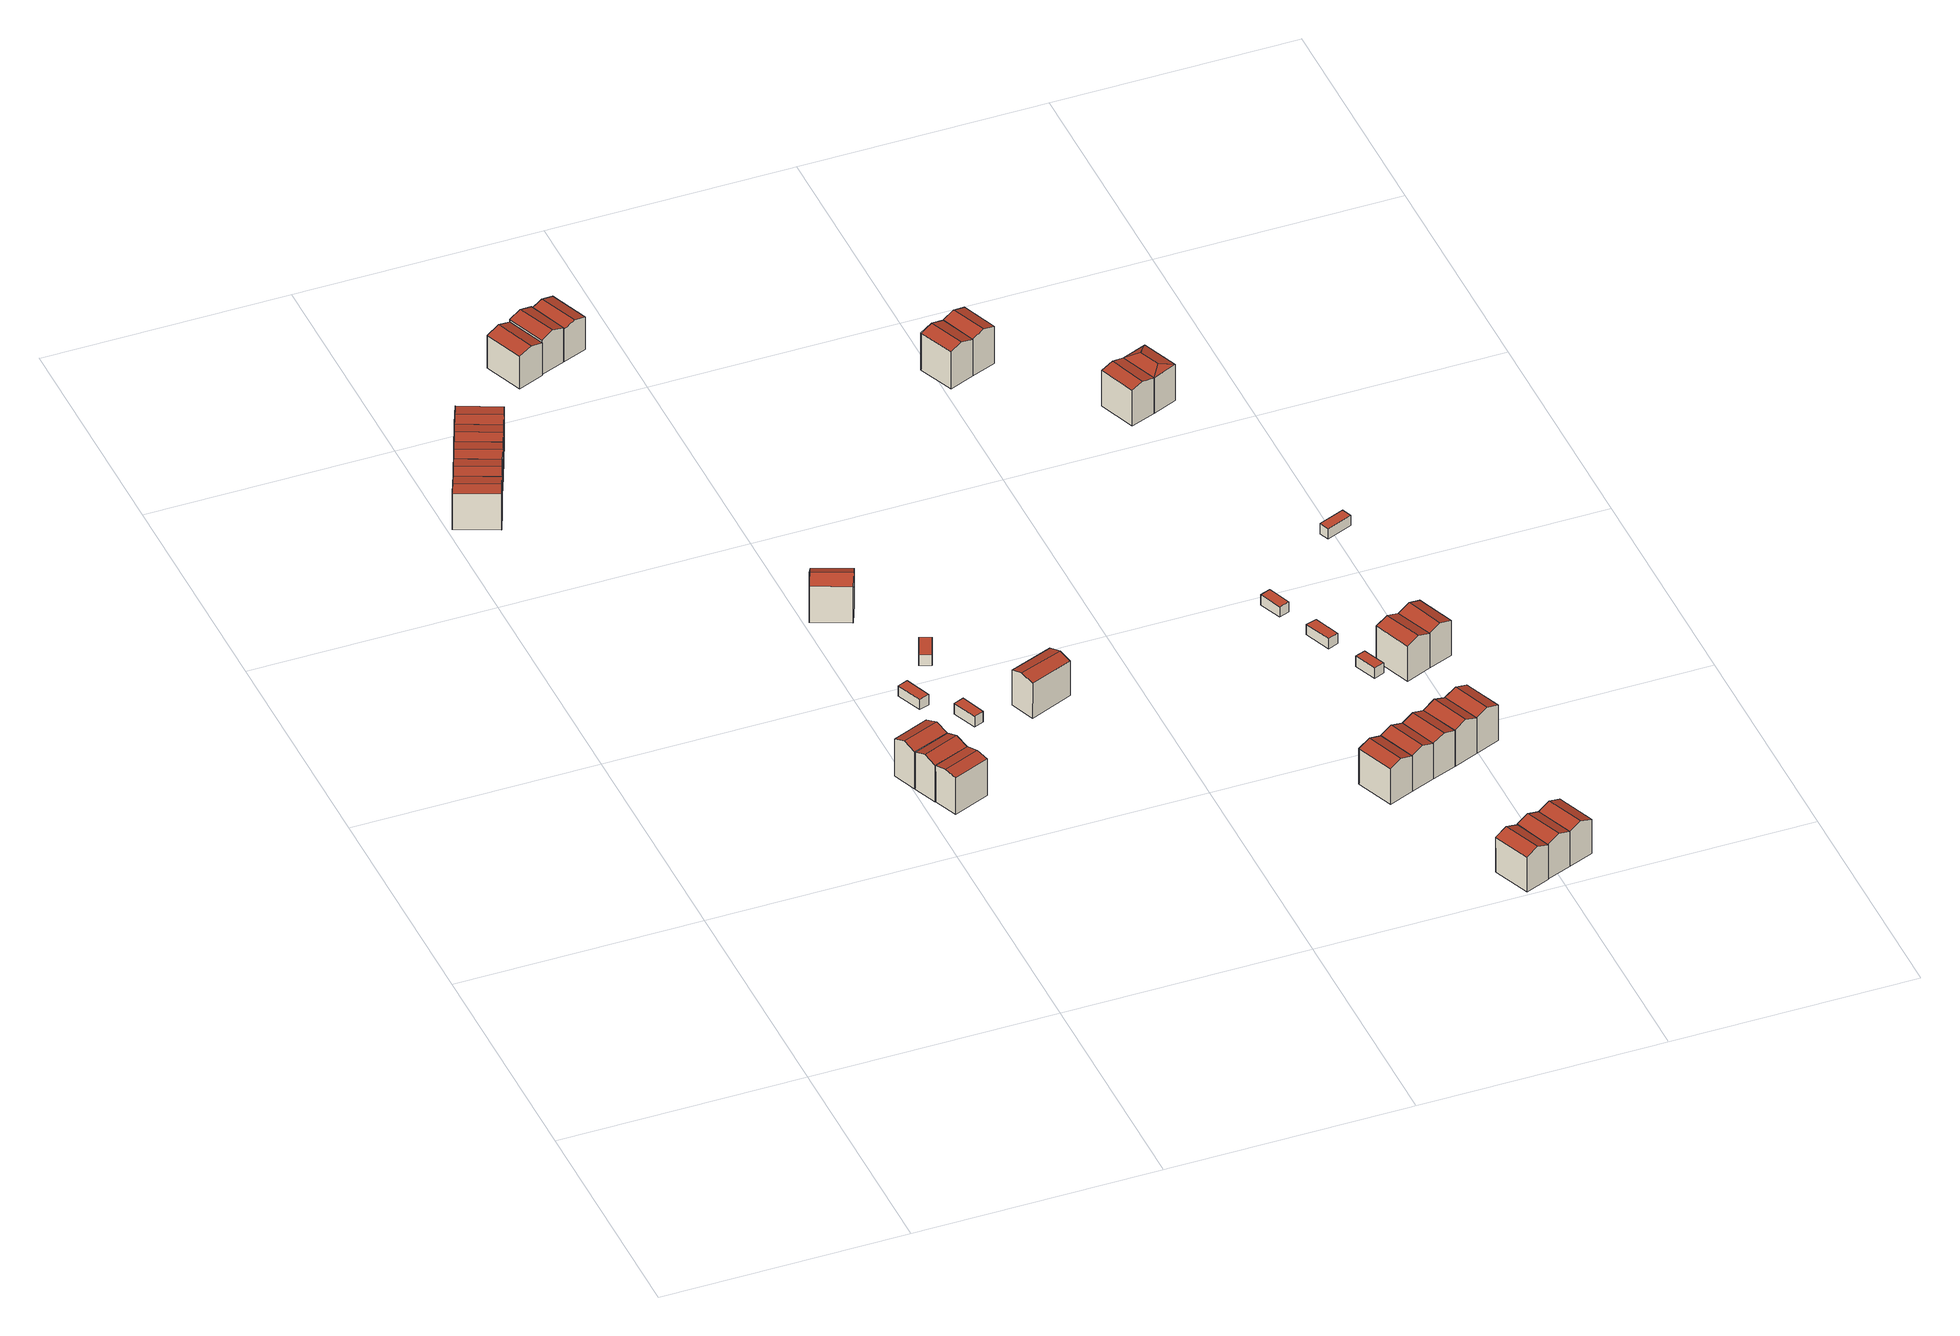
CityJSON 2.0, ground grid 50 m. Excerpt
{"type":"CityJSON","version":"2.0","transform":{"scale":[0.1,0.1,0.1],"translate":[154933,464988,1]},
"CityObjects":{
"building1":{"type":"Building","attributes":{"b3_bag_bag_overlap":0,"b3_bouwlagen":3,"b3_dak_type":"slanted","b3_extrusie":"standard","b3_h_dak_50p":9.09,"b3_h_dak_70p":10.13,"b3_h_dak_max":10.23,"b3_h_dak_min":4.8,"b3_h_maaiveld":1.68,"b3_is_glas_dak":false,"b3_kas_warenhuis":false,"b3_kwaliteitsindicator":true,"b3_mutatie_ahn3_ahn4":false,"b3_mutatie_ahn4_ahn5":false,"b3_n_nok":0,"b3_n_vlakken":2,"b3_opp_buitenmuur":59,"b3_opp_dak_plat":18.31,"b3_opp_dak_schuin":40.11,"b3_opp_grond":46.49,"b3_opp_scheidingsmuur":122.1,"b3_rmse_lod12":2.49,"b3_rmse_lod13":2.49,"b3_rmse_lod22":0.0314,"b3_t_run":33,"b3_val3dity_lod12":"[]","b3_val3dity_lod13":"[]","b3_val3dity_lod22":"[]","b3_volume_lod12":392.49,"b3_volume_lod13":392.49,"b3_volume_lod22":315.88,"geconstateerd":false,"oorspronkelijkbouwjaar":1986,"status":"Pand in gebruik"},"children":["building1-1"]},
"building1-1":{"type":"BuildingPart","parents":["building1"],"geometry":[{"type":"Solid","lod":"2.2","boundaries":[[[[0,1,2,3]],[[4,5,6,7]],[[5,4,1,0]],[[4,7,8,2,1]],[[9,8,7,6]],[[8,9,3,2]],[[9,6,5,0,3]]]],"semantics":{"surfaces":[{"type":"GroundSurface"},{"type":"RoofSurface"},{"type":"WallSurface"}],"values":[[0,1,2,2,1,2,2]]}}]},
"building2":{"type":"Building","attributes":{"b3_bag_bag_overlap":0,"b3_bouwlagen":3,"b3_dak_type":"slanted","b3_extrusie":"standard","b3_h_dak_50p":9.32,"b3_h_dak_70p":10.13,"b3_h_dak_max":10.26,"b3_h_dak_min":4.8,"b3_h_maaiveld":1.69,"b3_is_glas_dak":false,"b3_kas_warenhuis":false,"b3_kwaliteitsindicator":true,"b3_mutatie_ahn3_ahn4":false,"b3_mutatie_ahn4_ahn5":false,"b3_n_nok":0,"b3_n_vlakken":2,"b3_opp_buitenmuur":58.14,"b3_opp_dak_plat":17.96,"b3_opp_dak_schuin":39.68,"b3_opp_grond":45.84,"b3_opp_scheidingsmuur":121.93,"b3_rmse_lod12":2.47,"b3_rmse_lod13":2.47,"b3_rmse_lod22":0.0298,"b3_t_run":27,"b3_val3dity_lod12":"[]","b3_val3dity_lod13":"[]","b3_val3dity_lod22":"[]","b3_volume_lod12":386.94,"b3_volume_lod13":386.94,"b3_volume_lod22":311.24,"geconstateerd":false,"oorspronkelijkbouwjaar":1986,"status":"Pand in gebruik"},"children":["building2-1"]},
"building2-1":{"type":"BuildingPart","parents":["building2"],"geometry":[{"type":"Solid","lod":"2.2","boundaries":[[[[0,10,11,1]],[[5,12,13,10,0]],[[14,13,12,15]],[[13,14,11,10]],[[14,15,4,1,11]],[[5,4,15,12]],[[4,5,0,1]]]],"semantics":{"surfaces":[{"type":"GroundSurface"},{"type":"WallSurface"},{"type":"RoofSurface"}],"values":[[0,1,2,1,1,2,1]]}}]},
"building3":{"type":"Building","attributes":{"b3_bag_bag_overlap":0,"b3_bouwlagen":3,"b3_dak_type":"slanted","b3_extrusie":"standard","b3_h_dak_50p":9.35,"b3_h_dak_70p":10.12,"b3_h_dak_max":10.26,"b3_h_dak_min":4.79,"b3_h_maaiveld":1.68,"b3_is_glas_dak":false,"b3_kas_warenhuis":false,"b3_kwaliteitsindicator":true,"b3_mutatie_ahn3_ahn4":false,"b3_mutatie_ahn4_ahn5":false,"b3_n_nok":0,"b3_n_vlakken":3,"b3_opp_buitenmuur":69.21,"b3_opp_dak_plat":18.02,"b3_opp_dak_schuin":47.96,"b3_opp_grond":45.84,"b3_opp_scheidingsmuur":122.03,"b3_rmse_lod12":2.2,"b3_rmse_lod13":2.2,"b3_rmse_lod22":0.105,"b3_t_run":29,"b3_val3dity_lod12":"[]","b3_val3dity_lod13":"[]","b3_val3dity_lod22":"[]","b3_volume_lod12":387.1,"b3_volume_lod13":387.1,"b3_volume_lod22":319.52,"geconstateerd":false,"oorspronkelijkbouwjaar":1986,"status":"Pand in gebruik"},"children":["building3-1"]},
"building3-1":{"type":"BuildingPart","parents":["building3"],"geometry":[{"type":"Solid","lod":"2.2","boundaries":[[[[16,17,11,10]],[[18,19,20,21]],[[19,18,17,16]],[[18,21,14,11,17]],[[13,14,21,20]],[[14,13,10,11]],[[13,20,19,16,10]]]],"semantics":{"surfaces":[{"type":"GroundSurface"},{"type":"RoofSurface"},{"type":"WallSurface"}],"values":[[0,1,2,2,1,2,2]]}}]},
"building4":{"type":"Building","attributes":{"b3_bag_bag_overlap":0,"b3_bouwlagen":3,"b3_dak_type":"slanted","b3_extrusie":"standard","b3_h_dak_50p":9.35,"b3_h_dak_70p":10.12,"b3_h_dak_max":10.31,"b3_h_dak_min":4.77,"b3_h_maaiveld":1.69,"b3_is_glas_dak":false,"b3_kas_warenhuis":false,"b3_kwaliteitsindicator":true,"b3_mutatie_ahn3_ahn4":false,"b3_mutatie_ahn4_ahn5":false,"b3_n_nok":0,"b3_n_vlakken":2,"b3_opp_buitenmuur":58,"b3_opp_dak_plat":18.23,"b3_opp_dak_schuin":39.53,"b3_opp_grond":45.83,"b3_opp_scheidingsmuur":122.14,"b3_rmse_lod12":2.43,"b3_rmse_lod13":2.43,"b3_rmse_lod22":0.0357,"b3_t_run":29,"b3_val3dity_lod12":"[]","b3_val3dity_lod13":"[]","b3_val3dity_lod22":"[]","b3_volume_lod12":386.49,"b3_volume_lod13":386.49,"b3_volume_lod22":311.67,"geconstateerd":false,"oorspronkelijkbouwjaar":1986,"status":"Pand in gebruik"},"children":["building4-1"]},
"building4-1":{"type":"BuildingPart","parents":["building4"],"geometry":[{"type":"Solid","lod":"2.2","boundaries":[[[[16,22,23,17]],[[19,24,25,22,16]],[[26,25,24,27]],[[25,26,23,22]],[[26,27,18,17,23]],[[19,18,27,24]],[[18,19,16,17]]]],"semantics":{"surfaces":[{"type":"GroundSurface"},{"type":"WallSurface"},{"type":"RoofSurface"}],"values":[[0,1,2,1,1,2,1]]}}]},
"building5":{"type":"Building","attributes":{"b3_bag_bag_overlap":0,"b3_bouwlagen":3,"b3_dak_type":"slanted","b3_extrusie":"standard","b3_h_dak_50p":9.21,"b3_h_dak_70p":10.13,"b3_h_dak_max":10.28,"b3_h_dak_min":4.76,"b3_h_maaiveld":1.69,"b3_is_glas_dak":false,"b3_kas_warenhuis":false,"b3_kwaliteitsindicator":true,"b3_mutatie_ahn3_ahn4":false,"b3_mutatie_ahn4_ahn5":false,"b3_n_nok":0,"b3_n_vlakken":2,"b3_opp_buitenmuur":122.56,"b3_opp_dak_plat":19.1,"b3_opp_dak_schuin":42.05,"b3_opp_grond":48.5,"b3_opp_scheidingsmuur":61.05,"b3_rmse_lod12":2.47,"b3_rmse_lod13":2.47,"b3_rmse_lod22":0.0329,"b3_t_run":34,"b3_val3dity_lod12":"[]","b3_val3dity_lod13":"[]","b3_val3dity_lod22":"[]","b3_volume_lod12":409.59,"b3_volume_lod13":409.59,"b3_volume_lod22":329.82,"geconstateerd":false,"oorspronkelijkbouwjaar":1986,"status":"Pand in gebruik"},"children":["building5-1"]},
"building5-1":{"type":"BuildingPart","parents":["building5"],"geometry":[{"type":"Solid","lod":"2.2","boundaries":[[[[28,29,23,22]],[[30,31,32,33]],[[31,30,29,28]],[[30,33,26,23,29]],[[25,26,33,32]],[[26,25,22,23]],[[25,32,31,28,22]]]],"semantics":{"surfaces":[{"type":"GroundSurface"},{"type":"RoofSurface"},{"type":"WallSurface"}],"values":[[0,1,2,2,1,2,2]]}}]},
"building6":{"type":"Building","attributes":{"b3_bag_bag_overlap":0,"b3_bouwlagen":3,"b3_dak_type":"slanted","b3_extrusie":"standard","b3_h_dak_50p":9.38,"b3_h_dak_70p":10.21,"b3_h_dak_max":11.21,"b3_h_dak_min":7.59,"b3_h_maaiveld":1.65,"b3_h_nok":11.27,"b3_is_glas_dak":false,"b3_kas_warenhuis":false,"b3_kwaliteitsindicator":true,"b3_mutatie_ahn3_ahn4":false,"b3_mutatie_ahn4_ahn5":false,"b3_n_nok":1,"b3_n_vlakken":2,"b3_opp_buitenmuur":63.55,"b3_opp_dak_plat":0,"b3_opp_dak_schuin":60.32,"b3_opp_grond":44.22,"b3_opp_scheidingsmuur":125.9,"b3_rmse_lod12":1.34,"b3_rmse_lod13":1.34,"b3_rmse_lod22":0.0188,"b3_t_run":27,"b3_val3dity_lod12":"[]","b3_val3dity_lod13":"[]","b3_val3dity_lod22":"[]","b3_volume_lod12":376.06,"b3_volume_lod13":376.06,"b3_volume_lod22":342.54,"geconstateerd":false,"oorspronkelijkbouwjaar":1986,"status":"Pand in gebruik"},"children":["building6-1"]},
"building6-1":{"type":"BuildingPart","parents":["building6"],"geometry":[{"type":"Solid","lod":"2.2","boundaries":[[[[34,35,36,37]],[[38,39,40,41]],[[39,38,35,34]],[[38,41,42,36,35]],[[43,42,41,40]],[[42,43,37,36]],[[43,40,39,34,37]]]],"semantics":{"surfaces":[{"type":"GroundSurface"},{"type":"RoofSurface"},{"type":"WallSurface"}],"values":[[0,1,2,2,1,2,2]]}}]},
"building7":{"type":"Building","attributes":{"b3_bag_bag_overlap":0,"b3_bouwlagen":3,"b3_dak_type":"slanted","b3_extrusie":"standard","b3_h_dak_50p":9.54,"b3_h_dak_70p":10.23,"b3_h_dak_max":11.22,"b3_h_dak_min":7.6,"b3_h_maaiveld":1.65,"b3_h_nok":11.27,"b3_is_glas_dak":false,"b3_kas_warenhuis":false,"b3_kwaliteitsindicator":true,"b3_mutatie_ahn3_ahn4":false,"b3_mutatie_ahn4_ahn5":false,"b3_n_nok":1,"b3_n_vlakken":3,"b3_opp_buitenmuur":63.45,"b3_opp_dak_plat":0,"b3_opp_dak_schuin":59.32,"b3_opp_grond":43.51,"b3_opp_scheidingsmuur":125.13,"b3_rmse_lod12":1.32,"b3_rmse_lod13":1.32,"b3_rmse_lod22":0.182,"b3_t_run":36,"b3_val3dity_lod12":"[]","b3_val3dity_lod13":"[]","b3_val3dity_lod22":"[]","b3_volume_lod12":371.16,"b3_volume_lod13":371.16,"b3_volume_lod22":337.23,"geconstateerd":false,"oorspronkelijkbouwjaar":1986,"status":"Pand in gebruik"},"children":["building7-1"]},
"building7-1":{"type":"BuildingPart","parents":["building7"],"geometry":[{"type":"Solid","lod":"2.2","boundaries":[[[[35,34,44,45]],[[39,38,46,47]],[[38,39,34,35]],[[39,47,48,44,34]],[[49,48,47,46]],[[48,49,45,44]],[[49,46,38,35,45]]]],"semantics":{"surfaces":[{"type":"GroundSurface"},{"type":"RoofSurface"},{"type":"WallSurface"}],"values":[[0,1,2,2,1,2,2]]}}]},
"building8":{"type":"Building","attributes":{"b3_bag_bag_overlap":0,"b3_bouwlagen":3,"b3_dak_type":"slanted","b3_extrusie":"standard","b3_h_dak_50p":9.9,"b3_h_dak_70p":10.25,"b3_h_dak_max":11.21,"b3_h_dak_min":7.57,"b3_h_maaiveld":1.66,"b3_h_nok":11.3,"b3_is_glas_dak":false,"b3_kas_warenhuis":false,"b3_kwaliteitsindicator":true,"b3_mutatie_ahn3_ahn4":false,"b3_mutatie_ahn4_ahn5":false,"b3_n_nok":1,"b3_n_vlakken":4,"b3_opp_buitenmuur":71.74,"b3_opp_dak_plat":5.48,"b3_opp_dak_schuin":58.08,"b3_opp_grond":42.52,"b3_opp_scheidingsmuur":125.09,"b3_rmse_lod12":1.21,"b3_rmse_lod13":1.21,"b3_rmse_lod22":0.208,"b3_t_run":29,"b3_val3dity_lod12":"[]","b3_val3dity_lod13":"[]","b3_val3dity_lod22":"[]","b3_volume_lod12":361.46,"b3_volume_lod13":361.46,"b3_volume_lod22":334.81,"geconstateerd":false,"oorspronkelijkbouwjaar":1986,"status":"Pand in gebruik"},"children":["building8-1"]},
"building8-1":{"type":"BuildingPart","parents":["building8"],"geometry":[{"type":"Solid","lod":"2.2","boundaries":[[[[50,51,52,53]],[[54,55,56,57]],[[55,54,51,50]],[[54,57,49,52,51]],[[48,49,57,56]],[[49,48,53,52]],[[48,56,55,50,53]]]],"semantics":{"surfaces":[{"type":"GroundSurface"},{"type":"RoofSurface"},{"type":"WallSurface"}],"values":[[0,1,2,2,1,2,2]]}}]},
"building9":{"type":"Building","attributes":{"b3_dak_type":"horizontal","b3_extrusie":"standard","b3_h_dak_50p":4.11,"b3_h_dak_70p":4.12,"b3_h_dak_max":4.15,"b3_h_dak_min":4.05,"b3_h_maaiveld":1.73,"b3_is_glas_dak":false,"b3_kas_warenhuis":false,"b3_kwaliteitsindicator":true,"b3_mutatie_ahn3_ahn4":false,"b3_mutatie_ahn4_ahn5":false,"b3_n_nok":0,"b3_n_vlakken":1,"b3_opp_buitenmuur":37.53,"b3_opp_dak_plat":12.59,"b3_opp_dak_schuin":0,"b3_opp_grond":12.59,"b3_opp_scheidingsmuur":0,"b3_rmse_lod12":0.0212,"b3_rmse_lod13":0.0212,"b3_rmse_lod22":0.0197,"b3_t_run":14,"b3_val3dity_lod12":"[]","b3_val3dity_lod13":"[]","b3_val3dity_lod22":"[]","b3_volume_lod12":30.05,"b3_volume_lod13":30.05,"b3_volume_lod22":29.99,"geconstateerd":false,"oorspronkelijkbouwjaar":1986,"status":"Pand in gebruik"},"children":["building9-1"]},
"building9-1":{"type":"BuildingPart","parents":["building9"],"geometry":[{"type":"Solid","lod":"2.2","boundaries":[[[[58,59,60,61]],[[62,63,64,65]],[[65,64,59,58]],[[64,63,60,59]],[[63,62,61,60]],[[62,65,58,61]]]],"semantics":{"surfaces":[{"type":"GroundSurface"},{"type":"RoofSurface"},{"type":"WallSurface"}],"values":[[0,1,2,2,2,2]]}}]},
"building10":{"type":"Building","attributes":{"b3_bag_bag_overlap":0,"b3_bouwlagen":3,"b3_dak_type":"slanted","b3_extrusie":"standard","b3_h_dak_50p":8.67,"b3_h_dak_70p":9.15,"b3_h_dak_max":9.87,"b3_h_dak_min":7.45,"b3_h_maaiveld":1.54,"b3_h_nok":9.91,"b3_is_glas_dak":false,"b3_kas_warenhuis":false,"b3_kwaliteitsindicator":true,"b3_mutatie_ahn3_ahn4":false,"b3_mutatie_ahn4_ahn5":false,"b3_n_nok":1,"b3_n_vlakken":2,"b3_opp_buitenmuur":131.52,"b3_opp_dak_plat":0,"b3_opp_dak_schuin":56.98,"b3_opp_grond":49.72,"b3_opp_scheidingsmuur":60.55,"b3_rmse_lod12":0.835,"b3_rmse_lod13":0.835,"b3_rmse_lod22":0.0397,"b3_t_run":34,"b3_val3dity_lod12":"[]","b3_val3dity_lod13":"[]","b3_val3dity_lod22":"[]","b3_volume_lod12":377.99,"b3_volume_lod13":377.99,"b3_volume_lod22":355.59,"geconstateerd":false,"oorspronkelijkbouwjaar":1986,"status":"Pand in gebruik"},"children":["building10-1"]},
"building10-1":{"type":"BuildingPart","parents":["building10"],"geometry":[{"type":"Solid","lod":"2.2","boundaries":[[[[66,67,68,69]],[[70,71,72,73]],[[71,70,67,66]],[[70,73,74,68,67]],[[75,74,73,72]],[[74,75,69,68]],[[75,72,71,66,69]]]],"semantics":{"surfaces":[{"type":"GroundSurface"},{"type":"RoofSurface"},{"type":"WallSurface"}],"values":[[0,1,2,2,1,2,2]]}}]},
"building11":{"type":"Building","attributes":{"b3_bag_bag_overlap":0,"b3_bouwlagen":3,"b3_dak_type":"slanted","b3_extrusie":"standard","b3_h_dak_50p":9.75,"b3_h_dak_70p":10.25,"b3_h_dak_max":11.2,"b3_h_dak_min":7.55,"b3_h_maaiveld":1.62,"b3_h_nok":11.33,"b3_is_glas_dak":false,"b3_kas_warenhuis":false,"b3_kwaliteitsindicator":true,"b3_mutatie_ahn3_ahn4":false,"b3_mutatie_ahn4_ahn5":false,"b3_n_nok":1,"b3_n_vlakken":4,"b3_opp_buitenmuur":60.37,"b3_opp_dak_plat":0,"b3_opp_dak_schuin":58.17,"b3_opp_grond":42.77,"b3_opp_scheidingsmuur":128.53,"b3_rmse_lod12":1.17,"b3_rmse_lod13":1.17,"b3_rmse_lod22":0.294,"b3_t_run":25,"b3_val3dity_lod12":"[]","b3_val3dity_lod13":"[]","b3_val3dity_lod22":"[]","b3_volume_lod12":364,"b3_volume_lod13":364,"b3_volume_lod22":333.49,"geconstateerd":false,"oorspronkelijkbouwjaar":1986,"status":"Pand in gebruik"},"children":["building11-1"]},
"building11-1":{"type":"BuildingPart","parents":["building11"],"geometry":[{"type":"Solid","lod":"2.2","boundaries":[[[[76,77,78,79]],[[80,81,82,83]],[[81,80,77,76]],[[80,83,84,78,77]],[[85,84,83,82]],[[84,85,79,78]],[[85,82,81,76,79]]]],"semantics":{"surfaces":[{"type":"GroundSurface"},{"type":"RoofSurface"},{"type":"WallSurface"}],"values":[[0,1,2,2,1,2,2]]}}]},
"building12":{"type":"Building","attributes":{"b3_dak_type":"horizontal","b3_extrusie":"standard","b3_h_dak_50p":4.16,"b3_h_dak_70p":4.16,"b3_h_dak_max":4.2,"b3_h_dak_min":4.12,"b3_h_maaiveld":1.72,"b3_is_glas_dak":false,"b3_kas_warenhuis":false,"b3_kwaliteitsindicator":true,"b3_mutatie_ahn3_ahn4":false,"b3_mutatie_ahn4_ahn5":false,"b3_n_nok":0,"b3_n_vlakken":1,"b3_opp_buitenmuur":36.8,"b3_opp_dak_plat":11.79,"b3_opp_dak_schuin":0,"b3_opp_grond":11.79,"b3_opp_scheidingsmuur":0,"b3_rmse_lod12":0.0183,"b3_rmse_lod13":0.0183,"b3_rmse_lod22":0.0174,"b3_t_run":14,"b3_val3dity_lod12":"[]","b3_val3dity_lod13":"[]","b3_val3dity_lod22":"[]","b3_volume_lod12":28.76,"b3_volume_lod13":28.76,"b3_volume_lod22":28.72,"geconstateerd":false,"oorspronkelijkbouwjaar":1986,"status":"Pand in gebruik"},"children":["building12-1"]},
"building12-1":{"type":"BuildingPart","parents":["building12"],"geometry":[{"type":"Solid","lod":"2.2","boundaries":[[[[86,87,88,89]],[[90,91,92,93]],[[93,92,87,86]],[[92,91,88,87]],[[91,90,89,88]],[[90,93,86,89]]]],"semantics":{"surfaces":[{"type":"GroundSurface"},{"type":"RoofSurface"},{"type":"WallSurface"}],"values":[[0,1,2,2,2,2]]}}]},
"building13":{"type":"Building","attributes":{"b3_dak_type":"horizontal","b3_extrusie":"standard","b3_h_dak_50p":4.26,"b3_h_dak_70p":4.26,"b3_h_dak_max":4.3,"b3_h_dak_min":4.24,"b3_h_maaiveld":1.72,"b3_is_glas_dak":false,"b3_kas_warenhuis":false,"b3_kwaliteitsindicator":true,"b3_mutatie_ahn3_ahn4":false,"b3_mutatie_ahn4_ahn5":false,"b3_n_nok":0,"b3_n_vlakken":1,"b3_opp_buitenmuur":37.93,"b3_opp_dak_plat":12.42,"b3_opp_dak_schuin":0,"b3_opp_grond":12.42,"b3_opp_scheidingsmuur":0,"b3_rmse_lod12":0.0141,"b3_rmse_lod13":0.0141,"b3_rmse_lod22":0.0136,"b3_t_run":12,"b3_val3dity_lod12":"[]","b3_val3dity_lod13":"[]","b3_val3dity_lod22":"[]","b3_volume_lod12":31.58,"b3_volume_lod13":31.58,"b3_volume_lod22":31.54,"geconstateerd":false,"oorspronkelijkbouwjaar":2020,"status":"Pand in gebruik"},"children":["building13-1"]},
"building13-1":{"type":"BuildingPart","parents":["building13"],"geometry":[{"type":"Solid","lod":"2.2","boundaries":[[[[94,95,96,97]],[[98,99,100,101]],[[101,100,95,94]],[[100,99,96,95]],[[99,98,97,96]],[[98,101,94,97]]]],"semantics":{"surfaces":[{"type":"GroundSurface"},{"type":"RoofSurface"},{"type":"WallSurface"}],"values":[[0,1,2,2,2,2]]}}]},
"building14":{"type":"Building","attributes":{"b3_bag_bag_overlap":0,"b3_bouwlagen":3,"b3_dak_type":"slanted","b3_extrusie":"standard","b3_h_dak_50p":8.92,"b3_h_dak_70p":9.65,"b3_h_dak_max":9.89,"b3_h_dak_min":7.46,"b3_h_maaiveld":1.68,"b3_is_glas_dak":false,"b3_kas_warenhuis":false,"b3_kwaliteitsindicator":true,"b3_mutatie_ahn3_ahn4":false,"b3_mutatie_ahn4_ahn5":false,"b3_n_nok":0,"b3_n_vlakken":3,"b3_opp_buitenmuur":73.59,"b3_opp_dak_plat":16.95,"b3_opp_dak_schuin":34.25,"b3_opp_grond":46.81,"b3_opp_scheidingsmuur":121.17,"b3_rmse_lod12":1.18,"b3_rmse_lod13":1.18,"b3_rmse_lod22":0.147,"b3_t_run":27,"b3_val3dity_lod12":"[]","b3_val3dity_lod13":"[]","b3_val3dity_lod22":"[]","b3_volume_lod12":374.18,"b3_volume_lod13":374.18,"b3_volume_lod22":336.83,"geconstateerd":false,"oorspronkelijkbouwjaar":1986,"status":"Pand in gebruik"},"children":["building14-1"]},
"building14-1":{"type":"BuildingPart","parents":["building14"],"geometry":[{"type":"Solid","lod":"2.2","boundaries":[[[[102,103,104,105]],[[106,107,108,109]],[[107,106,103,102]],[[106,109,110,104,103]],[[111,110,109,108]],[[110,111,105,104]],[[111,108,107,102,105]]]],"semantics":{"surfaces":[{"type":"GroundSurface"},{"type":"RoofSurface"},{"type":"WallSurface"}],"values":[[0,1,2,2,1,2,2]]}}]},
"building15":{"type":"Building","attributes":{"b3_bag_bag_overlap":0,"b3_bouwlagen":3,"b3_dak_type":"slanted","b3_extrusie":"standard","b3_h_dak_50p":8.69,"b3_h_dak_70p":9.19,"b3_h_dak_max":9.87,"b3_h_dak_min":7.44,"b3_h_maaiveld":1.68,"b3_h_nok":9.9,"b3_is_glas_dak":false,"b3_kas_warenhuis":false,"b3_kwaliteitsindicator":true,"b3_mutatie_ahn3_ahn4":false,"b3_mutatie_ahn4_ahn5":false,"b3_n_nok":1,"b3_n_vlakken":2,"b3_opp_buitenmuur":63.84,"b3_opp_dak_plat":0,"b3_opp_dak_schuin":54.43,"b3_opp_grond":47.47,"b3_opp_scheidingsmuur":121.05,"b3_rmse_lod12":0.885,"b3_rmse_lod13":0.885,"b3_rmse_lod22":0.0328,"b3_t_run":28,"b3_val3dity_lod12":"[]","b3_val3dity_lod13":"[]","b3_val3dity_lod22":"[]","b3_volume_lod12":355.23,"b3_volume_lod13":355.23,"b3_volume_lod22":332.54,"geconstateerd":false,"oorspronkelijkbouwjaar":1986,"status":"Pand in gebruik"},"children":["building15-1"]},
"building15-1":{"type":"BuildingPart","parents":["building15"],"geometry":[{"type":"Solid","lod":"2.2","boundaries":[[[[105,104,112,113]],[[114,115,116,117]],[[115,114,104,105]],[[114,117,118,112,104]],[[119,118,117,116]],[[118,119,113,112]],[[119,116,115,105,113]]]],"semantics":{"surfaces":[{"type":"GroundSurface"},{"type":"RoofSurface"},{"type":"WallSurface"}],"values":[[0,1,2,2,1,2,2]]}}]},
"building16":{"type":"Building","attributes":{"b3_bag_bag_overlap":0,"b3_bouwlagen":3,"b3_dak_type":"slanted","b3_extrusie":"standard","b3_h_dak_50p":9.69,"b3_h_dak_70p":9.91,"b3_h_dak_max":11.2,"b3_h_dak_min":4.69,"b3_h_maaiveld":1.8,"b3_h_nok":11.19,"b3_is_glas_dak":false,"b3_kas_warenhuis":false,"b3_kwaliteitsindicator":true,"b3_mutatie_ahn3_ahn4":false,"b3_mutatie_ahn4_ahn5":false,"b3_n_nok":1,"b3_n_vlakken":5,"b3_opp_buitenmuur":62.08,"b3_opp_dak_plat":0,"b3_opp_dak_schuin":71.36,"b3_opp_grond":51.8,"b3_opp_scheidingsmuur":131.61,"b3_rmse_lod12":2.21,"b3_rmse_lod13":2.21,"b3_rmse_lod22":0.644,"b3_t_run":37,"b3_val3dity_lod12":"[]","b3_val3dity_lod13":"[]","b3_val3dity_lod22":"[]","b3_volume_lod12":421.65,"b3_volume_lod13":421.65,"b3_volume_lod22":373.86,"geconstateerd":false,"oorspronkelijkbouwjaar":1986,"status":"Pand in gebruik"},"children":["building16-1"]},
"building16-1":{"type":"BuildingPart","parents":["building16"],"geometry":[{"type":"Solid","lod":"2.2","boundaries":[[[[120,121,122,123]],[[124,125,126,121,120]],[[127,126,125,128]],[[126,127,122,121]],[[127,128,129,123,122]],[[124,129,128,125]],[[129,124,120,123]]]],"semantics":{"surfaces":[{"type":"GroundSurface"},{"type":"WallSurface"},{"type":"RoofSurface"}],"values":[[0,1,2,1,1,2,1]]}}]},
"building17":{"type":"Building","attributes":{"b3_bag_bag_overlap":0,"b3_bouwlagen":3,"b3_dak_type":"slanted","b3_extrusie":"standard","b3_h_dak_50p":9.17,"b3_h_dak_70p":9.91,"b3_h_dak_max":10.93,"b3_h_dak_min":7.54,"b3_h_maaiveld":1.6,"b3_h_nok":10.94,"b3_is_glas_dak":false,"b3_kas_warenhuis":false,"b3_kwaliteitsindicator":true,"b3_mutatie_ahn3_ahn4":false,"b3_mutatie_ahn4_ahn5":false,"b3_n_nok":1,"b3_n_vlakken":2,"b3_opp_buitenmuur":127.68,"b3_opp_dak_plat":0,"b3_opp_dak_schuin":59.56,"b3_opp_grond":45.76,"b3_opp_scheidingsmuur":63.48,"b3_rmse_lod12":1.24,"b3_rmse_lod13":1.24,"b3_rmse_lod22":0.015,"b3_t_run":35,"b3_val3dity_lod12":"[]","b3_val3dity_lod13":"[]","b3_val3dity_lod22":"[]","b3_volume_lod12":378.86,"b3_volume_lod13":378.86,"b3_volume_lod22":347.71,"geconstateerd":false,"oorspronkelijkbouwjaar":1986,"status":"Pand in gebruik"},"children":["building17-1"]},
"building17-1":{"type":"BuildingPart","parents":["building17"],"geometry":[{"type":"Solid","lod":"2.2","boundaries":[[[[130,131,132,133]],[[134,135,136,131,130]],[[137,136,135,138]],[[136,137,132,131]],[[137,138,139,133,132]],[[134,139,138,135]],[[139,134,130,133]]]],"semantics":{"surfaces":[{"type":"GroundSurface"},{"type":"WallSurface"},{"type":"RoofSurface"}],"values":[[0,1,2,1,1,2,1]]}}]},
"building18":{"type":"Building","attributes":{"b3_bag_bag_overlap":0,"b3_bouwlagen":3,"b3_dak_type":"slanted","b3_extrusie":"standard","b3_h_dak_50p":9.2,"b3_h_dak_70p":9.88,"b3_h_dak_max":10.9,"b3_h_dak_min":7.53,"b3_h_maaiveld":1.73,"b3_h_nok":10.93,"b3_is_glas_dak":false,"b3_kas_warenhuis":false,"b3_kwaliteitsindicator":true,"b3_mutatie_ahn3_ahn4":false,"b3_mutatie_ahn4_ahn5":false,"b3_n_nok":1,"b3_n_vlakken":2,"b3_opp_buitenmuur":124.71,"b3_opp_dak_plat":0,"b3_opp_dak_schuin":59.09,"b3_opp_grond":45.36,"b3_opp_scheidingsmuur":61.92,"b3_rmse_lod12":1.2,"b3_rmse_lod13":1.2,"b3_rmse_lod22":0.0146,"b3_t_run":30,"b3_val3dity_lod12":"[]","b3_val3dity_lod13":"[]","b3_val3dity_lod22":"[]","b3_volume_lod12":368.03,"b3_volume_lod13":368.03,"b3_volume_lod22":338.3,"geconstateerd":false,"oorspronkelijkbouwjaar":1986,"status":"Pand in gebruik"},"children":["building18-1"]},
"building18-1":{"type":"BuildingPart","parents":["building18"],"geometry":[{"type":"Solid","lod":"2.2","boundaries":[[[[140,141,142,143]],[[144,145,146,141,140]],[[147,146,145,148]],[[146,147,142,141]],[[147,148,149,143,142]],[[144,149,148,145]],[[149,144,140,143]]]],"semantics":{"surfaces":[{"type":"GroundSurface"},{"type":"WallSurface"},{"type":"RoofSurface"}],"values":[[0,1,2,1,1,2,1]]}}]},
"building19":{"type":"Building","attributes":{"b3_bag_bag_overlap":0,"b3_bouwlagen":3,"b3_dak_type":"slanted","b3_extrusie":"standard","b3_h_dak_50p":9.18,"b3_h_dak_70p":9.9,"b3_h_dak_max":10.93,"b3_h_dak_min":7.49,"b3_h_maaiveld":1.59,"b3_h_nok":10.93,"b3_is_glas_dak":false,"b3_kas_warenhuis":false,"b3_kwaliteitsindicator":true,"b3_mutatie_ahn3_ahn4":false,"b3_mutatie_ahn4_ahn5":false,"b3_n_nok":1,"b3_n_vlakken":2,"b3_opp_buitenmuur":64.09,"b3_opp_dak_plat":0,"b3_opp_dak_schuin":59.38,"b3_opp_grond":45.58,"b3_opp_scheidingsmuur":126.74,"b3_rmse_lod12":1.24,"b3_rmse_lod13":1.24,"b3_rmse_lod22":0.0142,"b3_t_run":24,"b3_val3dity_lod12":"[]","b3_val3dity_lod13":"[]","b3_val3dity_lod22":"[]","b3_volume_lod12":377.81,"b3_volume_lod13":377.81,"b3_volume_lod22":346.36,"geconstateerd":false,"oorspronkelijkbouwjaar":1986,"status":"Pand in gebruik"},"children":["building19-1"]},
"building19-1":{"type":"BuildingPart","parents":["building19"],"geometry":[{"type":"Solid","lod":"2.2","boundaries":[[[[132,131,150,151]],[[136,137,152,153]],[[137,136,131,132]],[[136,153,154,150,131]],[[155,154,153,152]],[[154,155,151,150]],[[155,152,137,132,151]]]],"semantics":{"surfaces":[{"type":"GroundSurface"},{"type":"RoofSurface"},{"type":"WallSurface"}],"values":[[0,1,2,2,1,2,2]]}}]},
"building20":{"type":"Building","attributes":{"b3_bag_bag_overlap":0,"b3_bouwlagen":3,"b3_dak_type":"slanted","b3_extrusie":"standard","b3_h_dak_50p":9.18,"b3_h_dak_70p":9.89,"b3_h_dak_max":10.91,"b3_h_dak_min":7.51,"b3_h_maaiveld":1.77,"b3_h_nok":10.93,"b3_is_glas_dak":false,"b3_kas_warenhuis":false,"b3_kwaliteitsindicator":true,"b3_mutatie_ahn3_ahn4":false,"b3_mutatie_ahn4_ahn5":false,"b3_n_nok":1,"b3_n_vlakken":2,"b3_opp_buitenmuur":62.27,"b3_opp_dak_plat":0,"b3_opp_dak_schuin":59.35,"b3_opp_grond":45.53,"b3_opp_scheidingsmuur":123.63,"b3_rmse_lod12":1.22,"b3_rmse_lod13":1.22,"b3_rmse_lod22":0.0164,"b3_t_run":22,"b3_val3dity_lod12":"[]","b3_val3dity_lod13":"[]","b3_val3dity_lod22":"[]","b3_volume_lod12":368.27,"b3_volume_lod13":368.27,"b3_volume_lod22":338.05,"geconstateerd":false,"oorspronkelijkbouwjaar":1986,"status":"Pand in gebruik"},"children":["building20-1"]},
"building20-1":{"type":"BuildingPart","parents":["building20"],"geometry":[{"type":"Solid","lod":"2.2","boundaries":[[[[156,157,158,159]],[[160,161,162,163]],[[161,160,157,156]],[[160,163,164,158,157]],[[165,164,163,162]],[[164,165,159,158]],[[165,162,161,156,159]]]],"semantics":{"surfaces":[{"type":"GroundSurface"},{"type":"RoofSurface"},{"type":"WallSurface"}],"values":[[0,1,2,2,1,2,2]]}}]},
"building21":{"type":"Building","attributes":{"b3_bag_bag_overlap":0,"b3_bouwlagen":3,"b3_dak_type":"slanted","b3_extrusie":"standard","b3_h_dak_50p":9.12,"b3_h_dak_70p":9.84,"b3_h_dak_max":10.92,"b3_h_dak_min":7.49,"b3_h_maaiveld":1.61,"b3_h_nok":10.93,"b3_is_glas_dak":false,"b3_kas_warenhuis":false,"b3_kwaliteitsindicator":true,"b3_mutatie_ahn3_ahn4":false,"b3_mutatie_ahn4_ahn5":false,"b3_n_nok":1,"b3_n_vlakken":2,"b3_opp_buitenmuur":63.81,"b3_opp_dak_plat":0,"b3_opp_dak_schuin":59.32,"b3_opp_grond":45.58,"b3_opp_scheidingsmuur":126.5,"b3_rmse_lod12":1.25,"b3_rmse_lod13":1.25,"b3_rmse_lod22":0.0155,"b3_t_run":22,"b3_val3dity_lod12":"[]","b3_val3dity_lod13":"[]","b3_val3dity_lod22":"[]","b3_volume_lod12":375.86,"b3_volume_lod13":375.86,"b3_volume_lod22":345.37,"geconstateerd":false,"oorspronkelijkbouwjaar":1986,"status":"Pand in gebruik"},"children":["building21-1"]},
"building21-1":{"type":"BuildingPart","parents":["building21"],"geometry":[{"type":"Solid","lod":"2.2","boundaries":[[[[150,166,167,151]],[[154,168,169,166,150]],[[170,169,168,171]],[[169,170,167,166]],[[170,171,155,151,167]],[[154,155,171,168]],[[155,154,150,151]]]],"semantics":{"surfaces":[{"type":"GroundSurface"},{"type":"WallSurface"},{"type":"RoofSurface"}],"values":[[0,1,2,1,1,2,1]]}}]},
"building22":{"type":"Building","attributes":{"b3_bag_bag_overlap":0,"b3_bouwlagen":3,"b3_dak_type":"slanted","b3_extrusie":"standard","b3_h_dak_50p":9.16,"b3_h_dak_70p":9.86,"b3_h_dak_max":10.89,"b3_h_dak_min":7.53,"b3_h_maaiveld":1.79,"b3_h_nok":10.93,"b3_is_glas_dak":false,"b3_kas_warenhuis":false,"b3_kwaliteitsindicator":true,"b3_mutatie_ahn3_ahn4":false,"b3_mutatie_ahn4_ahn5":false,"b3_n_nok":1,"b3_n_vlakken":2,"b3_opp_buitenmuur":61.82,"b3_opp_dak_plat":0,"b3_opp_dak_schuin":59.31,"b3_opp_grond":45.52,"b3_opp_scheidingsmuur":123.42,"b3_rmse_lod12":1.21,"b3_rmse_lod13":1.21,"b3_rmse_lod22":0.0138,"b3_t_run":29,"b3_val3dity_lod12":"[]","b3_val3dity_lod13":"[]","b3_val3dity_lod22":"[]","b3_volume_lod12":366.86,"b3_volume_lod13":366.86,"b3_volume_lod22":336.87,"geconstateerd":false,"oorspronkelijkbouwjaar":1986,"status":"Pand in gebruik"},"children":["building22-1"]},
"building22-1":{"type":"BuildingPart","parents":["building22"],"geometry":[{"type":"Solid","lod":"2.2","boundaries":[[[[172,159,158,173]],[[174,175,176,159,172]],[[177,176,175,178]],[[176,177,158,159]],[[177,178,179,173,158]],[[174,179,178,175]],[[179,174,172,173]]]],"semantics":{"surfaces":[{"type":"GroundSurface"},{"type":"WallSurface"},{"type":"RoofSurface"}],"values":[[0,1,2,1,1,2,1]]}}]},
"building23":{"type":"Building","attributes":{"b3_bag_bag_overlap":0,"b3_bouwlagen":3,"b3_dak_type":"slanted","b3_extrusie":"standard","b3_h_dak_50p":9.37,"b3_h_dak_70p":10.2,"b3_h_dak_max":11.19,"b3_h_dak_min":7.54,"b3_h_maaiveld":1.63,"b3_h_nok":11.29,"b3_is_glas_dak":false,"b3_kas_warenhuis":false,"b3_kwaliteitsindicator":true,"b3_mutatie_ahn3_ahn4":false,"b3_mutatie_ahn4_ahn5":false,"b3_n_nok":1,"b3_n_vlakken":2,"b3_opp_buitenmuur":67.1,"b3_opp_dak_plat":0,"b3_opp_dak_schuin":59.52,"b3_opp_grond":43.72,"b3_opp_scheidingsmuur":123.25,"b3_rmse_lod12":1.36,"b3_rmse_lod13":1.36,"b3_rmse_lod22":0.032,"b3_t_run":29,"b3_val3dity_lod12":"[]","b3_val3dity_lod13":"[]","b3_val3dity_lod22":"[]","b3_volume_lod12":374.87,"b3_volume_lod13":374.87,"b3_volume_lod22":342.76,"geconstateerd":false,"oorspronkelijkbouwjaar":1986,"status":"Pand in gebruik"},"children":["building23-1"]},
"building23-1":{"type":"BuildingPart","parents":["building23"],"geometry":[{"type":"Solid","lod":"2.2","boundaries":[[[[180,181,182,183]],[[184,185,186,181,180]],[[187,186,185,188]],[[186,187,182,181]],[[187,188,189,183,182]],[[184,189,188,185]],[[189,184,180,183]]]],"semantics":{"surfaces":[{"type":"GroundSurface"},{"type":"WallSurface"},{"type":"RoofSurface"}],"values":[[0,1,2,1,1,2,1]]}}]},
"building24":{"type":"Building","attributes":{"b3_bag_bag_overlap":0,"b3_bouwlagen":3,"b3_dak_type":"slanted","b3_extrusie":"standard","b3_h_dak_50p":9.18,"b3_h_dak_70p":9.9,"b3_h_dak_max":10.93,"b3_h_dak_min":7.51,"b3_h_maaiveld":1.62,"b3_h_nok":10.94,"b3_is_glas_dak":false,"b3_kas_warenhuis":false,"b3_kwaliteitsindicator":true,"b3_mutatie_ahn3_ahn4":false,"b3_mutatie_ahn4_ahn5":false,"b3_n_nok":1,"b3_n_vlakken":2,"b3_opp_buitenmuur":64.4,"b3_opp_dak_plat":0,"b3_opp_dak_schuin":59.21,"b3_opp_grond":45.58,"b3_opp_scheidingsmuur":126.62,"b3_rmse_lod12":1.23,"b3_rmse_lod13":1.23,"b3_rmse_lod22":0.0325,"b3_t_run":22,"b3_val3dity_lod12":"[]","b3_val3dity_lod13":"[]","b3_val3dity_lod22":"[]","b3_volume_lod12":376.67,"b3_volume_lod13":376.67,"b3_volume_lod22":346.37,"geconstateerd":false,"oorspronkelijkbouwjaar":1986,"status":"Pand in gebruik"},"children":["building24-1"]},
"building24-1":{"type":"BuildingPart","parents":["building24"],"geometry":[{"type":"Solid","lod":"2.2","boundaries":[[[[167,166,190,191]],[[169,170,192,193]],[[170,169,166,167]],[[169,193,194,190,166]],[[195,194,193,192]],[[194,195,191,190]],[[195,192,170,167,191]]]],"semantics":{"surfaces":[{"type":"GroundSurface"},{"type":"RoofSurface"},{"type":"WallSurface"}],"values":[[0,1,2,2,1,2,2]]}}]},
"building25":{"type":"Building","attributes":{"b3_dak_type":"horizontal","b3_extrusie":"standard","b3_h_dak_50p":4.2,"b3_h_dak_70p":4.22,"b3_h_dak_max":4.3,"b3_h_dak_min":4.15,"b3_h_maaiveld":1.81,"b3_is_glas_dak":false,"b3_kas_warenhuis":false,"b3_kwaliteitsindicator":true,"b3_mutatie_ahn3_ahn4":false,"b3_mutatie_ahn4_ahn5":false,"b3_n_nok":0,"b3_n_vlakken":1,"b3_opp_buitenmuur":34.61,"b3_opp_dak_plat":11.04,"b3_opp_dak_schuin":0,"b3_opp_grond":11.03,"b3_opp_scheidingsmuur":0,"b3_rmse_lod12":0.0935,"b3_rmse_lod13":0.0935,"b3_rmse_lod22":0.0918,"b3_t_run":11,"b3_val3dity_lod12":"[]","b3_val3dity_lod13":"[]","b3_val3dity_lod22":"[]","b3_volume_lod12":26.55,"b3_volume_lod13":26.55,"b3_volume_lod22":26.48,"geconstateerd":false,"oorspronkelijkbouwjaar":1986,"status":"Pand in gebruik"},"children":["building25-1"]},
"building25-1":{"type":"BuildingPart","parents":["building25"],"geometry":[{"type":"Solid","lod":"2.2","boundaries":[[[[196,197,198,199]],[[200,201,202,203]],[[203,202,197,196]],[[202,201,198,197]],[[201,200,199,198]],[[200,203,196,199]]]],"semantics":{"surfaces":[{"type":"GroundSurface"},{"type":"RoofSurface"},{"type":"WallSurface"}],"values":[[0,1,2,2,2,2]]}}]},
"building26":{"type":"Building","attributes":{"b3_dak_type":"horizontal","b3_extrusie":"standard","b3_h_dak_50p":4.18,"b3_h_dak_70p":4.19,"b3_h_dak_max":4.33,"b3_h_dak_min":4.15,"b3_h_maaiveld":1.79,"b3_is_glas_dak":false,"b3_kas_warenhuis":false,"b3_kwaliteitsindicator":true,"b3_mutatie_ahn3_ahn4":false,"b3_mutatie_ahn4_ahn5":false,"b3_n_nok":0,"b3_n_vlakken":1,"b3_opp_buitenmuur":38.12,"b3_opp_dak_plat":12.75,"b3_opp_dak_schuin":0,"b3_opp_grond":12.74,"b3_opp_scheidingsmuur":0,"b3_rmse_lod12":0.0341,"b3_rmse_lod13":0.0341,"b3_rmse_lod22":0.0336,"b3_t_run":18,"b3_val3dity_lod12":"[]","b3_val3dity_lod13":"[]","b3_val3dity_lod22":"[]","b3_volume_lod12":30.5,"b3_volume_lod13":30.5,"b3_volume_lod22":30.51,"geconstateerd":false,"oorspronkelijkbouwjaar":1986,"status":"Pand in gebruik"},"children":["building26-1"]},
"building26-1":{"type":"BuildingPart","parents":["building26"],"geometry":[{"type":"Solid","lod":"2.2","boundaries":[[[[204,205,206,207]],[[208,209,210,211]],[[211,210,205,204]],[[210,209,206,205]],[[209,208,207,206]],[[208,211,204,207]]]],"semantics":{"surfaces":[{"type":"GroundSurface"},{"type":"RoofSurface"},{"type":"WallSurface"}],"values":[[0,1,2,2,2,2]]}}]},
"building27":{"type":"Building","attributes":{"b3_dak_type":"horizontal","b3_extrusie":"standard","b3_h_dak_50p":4.17,"b3_h_dak_70p":4.19,"b3_h_dak_max":4.28,"b3_h_dak_min":4.07,"b3_h_maaiveld":1.82,"b3_is_glas_dak":false,"b3_kas_warenhuis":false,"b3_kwaliteitsindicator":true,"b3_mutatie_ahn3_ahn4":false,"b3_mutatie_ahn4_ahn5":false,"b3_n_nok":0,"b3_n_vlakken":1,"b3_opp_buitenmuur":34.15,"b3_opp_dak_plat":11.18,"b3_opp_dak_schuin":0,"b3_opp_grond":11.18,"b3_opp_scheidingsmuur":0,"b3_rmse_lod12":0.0384,"b3_rmse_lod13":0.0384,"b3_rmse_lod22":0.0379,"b3_t_run":9,"b3_val3dity_lod12":"[]","b3_val3dity_lod13":"[]","b3_val3dity_lod22":"[]","b3_volume_lod12":26.41,"b3_volume_lod13":26.41,"b3_volume_lod22":26.36,"geconstateerd":false,"oorspronkelijkbouwjaar":1986,"status":"Pand in gebruik"},"children":["building27-1"]},
"building27-1":{"type":"BuildingPart","parents":["building27"],"geometry":[{"type":"Solid","lod":"2.2","boundaries":[[[[212,213,214,215]],[[216,217,218,219]],[[219,218,213,212]],[[218,217,214,213]],[[217,216,215,214]],[[216,219,212,215]]]],"semantics":{"surfaces":[{"type":"GroundSurface"},{"type":"RoofSurface"},{"type":"WallSurface"}],"values":[[0,1,2,2,2,2]]}}]},
"building28":{"type":"Building","attributes":{"b3_bag_bag_overlap":0,"b3_bouwlagen":3,"b3_dak_type":"slanted","b3_extrusie":"standard","b3_h_dak_50p":9.49,"b3_h_dak_70p":10.22,"b3_h_dak_max":11.2,"b3_h_dak_min":7.55,"b3_h_maaiveld":1.63,"b3_h_nok":11.3,"b3_is_glas_dak":false,"b3_kas_warenhuis":false,"b3_kwaliteitsindicator":true,"b3_mutatie_ahn3_ahn4":false,"b3_mutatie_ahn4_ahn5":false,"b3_n_nok":1,"b3_n_vlakken":2,"b3_opp_buitenmuur":64.39,"b3_opp_dak_plat":0,"b3_opp_dak_schuin":58.76,"b3_opp_grond":43.25,"b3_opp_scheidingsmuur":125.21,"b3_rmse_lod12":1.3,"b3_rmse_lod13":1.3,"b3_rmse_lod22":0.0317,"b3_t_run":20,"b3_val3dity_lod12":"[]","b3_val3dity_lod13":"[]","b3_val3dity_lod22":"[]","b3_volume_lod12":369.64,"b3_volume_lod13":369.64,"b3_volume_lod22":338.5,"geconstateerd":false,"oorspronkelijkbouwjaar":1986,"status":"Pand in gebruik"},"children":["building28-1"]},
"building28-1":{"type":"BuildingPart","parents":["building28"],"geometry":[{"type":"Solid","lod":"2.2","boundaries":[[[[182,181,220,221]],[[186,187,222,223]],[[187,186,181,182]],[[186,223,224,220,181]],[[225,224,223,222]],[[224,225,221,220]],[[225,222,187,182,221]]]],"semantics":{"surfaces":[{"type":"GroundSurface"},{"type":"RoofSurface"},{"type":"WallSurface"}],"values":[[0,1,2,2,1,2,2]]}}]},
"building29":{"type":"Building","attributes":{"b3_bag_bag_overlap":0,"b3_bouwlagen":3,"b3_dak_type":"slanted","b3_extrusie":"standard","b3_h_dak_50p":9.11,"b3_h_dak_70p":9.87,"b3_h_dak_max":10.93,"b3_h_dak_min":7.5,"b3_h_maaiveld":1.58,"b3_h_nok":10.94,"b3_is_glas_dak":false,"b3_kas_warenhuis":false,"b3_kwaliteitsindicator":true,"b3_mutatie_ahn3_ahn4":false,"b3_mutatie_ahn4_ahn5":false,"b3_n_nok":1,"b3_n_vlakken":2,"b3_opp_buitenmuur":64.95,"b3_opp_dak_plat":0,"b3_opp_dak_schuin":59.23,"b3_opp_grond":45.57,"b3_opp_scheidingsmuur":126.82,"b3_rmse_lod12":1.26,"b3_rmse_lod13":1.26,"b3_rmse_lod22":0.0364,"b3_t_run":28,"b3_val3dity_lod12":"[]","b3_val3dity_lod13":"[]","b3_val3dity_lod22":"[]","b3_volume_lod12":378.15,"b3_volume_lod13":378.15,"b3_volume_lod22":347.64,"geconstateerd":false,"oorspronkelijkbouwjaar":1986,"status":"Pand in gebruik"},"children":["building29-1"]},
"building29-1":{"type":"BuildingPart","parents":["building29"],"geometry":[{"type":"Solid","lod":"2.2","boundaries":[[[[226,191,190,227]],[[228,229,195,191,226]],[[194,195,229,230]],[[195,194,190,191]],[[194,230,231,227,190]],[[228,231,230,229]],[[231,228,226,227]]]],"semantics":{"surfaces":[{"type":"GroundSurface"},{"type":"WallSurface"},{"type":"RoofSurface"}],"values":[[0,1,2,1,1,2,1]]}}]},
"building30":{"type":"Building","attributes":{"b3_bag_bag_overlap":0,"b3_bouwlagen":3,"b3_dak_type":"slanted","b3_extrusie":"standard","b3_h_dak_50p":9.17,"b3_h_dak_70p":9.88,"b3_h_dak_max":10.9,"b3_h_dak_min":7.55,"b3_h_maaiveld":1.81,"b3_h_nok":10.92,"b3_is_glas_dak":false,"b3_kas_warenhuis":false,"b3_kwaliteitsindicator":true,"b3_mutatie_ahn3_ahn4":false,"b3_mutatie_ahn4_ahn5":false,"b3_n_nok":1,"b3_n_vlakken":2,"b3_opp_buitenmuur":123.95,"b3_opp_dak_plat":0,"b3_opp_dak_schuin":60.19,"b3_opp_grond":46.21,"b3_opp_scheidingsmuur":61.31,"b3_rmse_lod12":1.23,"b3_rmse_lod13":1.23,"b3_rmse_lod22":0.0342,"b3_t_run":25,"b3_val3dity_lod12":"[]","b3_val3dity_lod13":"[]","b3_val3dity_lod22":"[]","b3_volume_lod12":372.24,"b3_volume_lod13":372.24,"b3_volume_lod22":340.41,"geconstateerd":false,"oorspronkelijkbouwjaar":1986,"status":"Pand in gebruik"},"children":["building30-1"]},
"building30-1":{"type":"BuildingPart","parents":["building30"],"geometry":[{"type":"Solid","lod":"2.2","boundaries":[[[[232,233,234,235]],[[236,237,238,239]],[[237,236,233,232]],[[236,239,240,234,233]],[[241,240,239,238]],[[240,241,235,234]],[[241,238,237,232,235]]]],"semantics":{"surfaces":[{"type":"GroundSurface"},{"type":"RoofSurface"},{"type":"WallSurface"}],"values":[[0,1,2,2,1,2,2]]}}]},
"building31":{"type":"Building","attributes":{"b3_bag_bag_overlap":0,"b3_bouwlagen":3,"b3_dak_type":"slanted","b3_extrusie":"standard","b3_h_dak_50p":9.18,"b3_h_dak_70p":9.88,"b3_h_dak_max":10.88,"b3_h_dak_min":7.53,"b3_h_maaiveld":1.83,"b3_h_nok":10.92,"b3_is_glas_dak":false,"b3_kas_warenhuis":false,"b3_kwaliteitsindicator":true,"b3_mutatie_ahn3_ahn4":false,"b3_mutatie_ahn4_ahn5":false,"b3_n_nok":1,"b3_n_vlakken":2,"b3_opp_buitenmuur":62.06,"b3_opp_dak_plat":0,"b3_opp_dak_schuin":60.09,"b3_opp_grond":46.09,"b3_opp_scheidingsmuur":122.65,"b3_rmse_lod12":1.22,"b3_rmse_lod13":1.22,"b3_rmse_lod22":0.0146,"b3_t_run":25,"b3_val3dity_lod12":"[]","b3_val3dity_lod13":"[]","b3_val3dity_lod22":"[]","b3_volume_lod12":370.18,"b3_volume_lod13":370.18,"b3_volume_lod22":338.96,"geconstateerd":false,"oorspronkelijkbouwjaar":1986,"status":"Pand in gebruik"},"children":["building31-1"]},
"building31-1":{"type":"BuildingPart","parents":["building31"],"geometry":[{"type":"Solid","lod":"2.2","boundaries":[[[[233,232,242,243]],[[237,236,244,245]],[[236,237,232,233]],[[237,245,246,242,232]],[[247,246,245,244]],[[246,247,243,242]],[[247,244,236,233,243]]]],"semantics":{"surfaces":[{"type":"GroundSurface"},{"type":"RoofSurface"},{"type":"WallSurface"}],"values":[[0,1,2,2,1,2,2]]}}]},
"building32":{"type":"Building","attributes":{"b3_bag_bag_overlap":0,"b3_bouwlagen":3,"b3_dak_type":"slanted","b3_extrusie":"standard","b3_h_dak_50p":9.37,"b3_h_dak_70p":10.13,"b3_h_dak_max":11.19,"b3_h_dak_min":7.53,"b3_h_maaiveld":1.81,"b3_h_nok":11.27,"b3_is_glas_dak":false,"b3_kas_warenhuis":false,"b3_kwaliteitsindicator":true,"b3_mutatie_ahn3_ahn4":false,"b3_mutatie_ahn4_ahn5":false,"b3_n_nok":1,"b3_n_vlakken":2,"b3_opp_buitenmuur":61.36,"b3_opp_dak_plat":0,"b3_opp_dak_schuin":60.4,"b3_opp_grond":44.26,"b3_opp_scheidingsmuur":123.63,"b3_rmse_lod12":1.35,"b3_rmse_lod13":1.35,"b3_rmse_lod22":0.13,"b3_t_run":25,"b3_val3dity_lod12":"[]","b3_val3dity_lod13":"[]","b3_val3dity_lod22":"[]","b3_volume_lod12":366.21,"b3_volume_lod13":366.21,"b3_volume_lod22":335.19,"geconstateerd":false,"oorspronkelijkbouwjaar":1985,"status":"Pand in gebruik"},"children":["building32-1"]},
"building32-1":{"type":"BuildingPart","parents":["building32"],"geometry":[{"type":"Solid","lod":"2.2","boundaries":[[[[248,249,250,251]],[[252,253,254,255]],[[253,252,249,248]],[[252,255,256,250,249]],[[257,256,255,254]],[[256,257,251,250]],[[257,254,253,248,251]]]],"semantics":{"surfaces":[{"type":"GroundSurface"},{"type":"RoofSurface"},{"type":"WallSurface"}],"values":[[0,1,2,2,1,2,2]]}}]},
"building33":{"type":"Building","attributes":{"b3_bag_bag_overlap":0,"b3_bouwlagen":3,"b3_dak_type":"slanted","b3_extrusie":"standard","b3_h_dak_50p":9.7,"b3_h_dak_70p":10.23,"b3_h_dak_max":11.23,"b3_h_dak_min":7.6,"b3_h_maaiveld":1.82,"b3_h_nok":11.32,"b3_is_glas_dak":false,"b3_kas_warenhuis":false,"b3_kwaliteitsindicator":true,"b3_mutatie_ahn3_ahn4":false,"b3_mutatie_ahn4_ahn5":false,"b3_n_nok":3,"b3_n_vlakken":4,"b3_opp_buitenmuur":73.73,"b3_opp_dak_plat":0,"b3_opp_dak_schuin":63.22,"b3_opp_grond":44.57,"b3_opp_scheidingsmuur":122.91,"b3_rmse_lod12":1.16,"b3_rmse_lod13":1.16,"b3_rmse_lod22":0.105,"b3_t_run":22,"b3_val3dity_lod12":"[]","b3_val3dity_lod13":"[]","b3_val3dity_lod22":"[]","b3_volume_lod12":370.49,"b3_volume_lod13":370.49,"b3_volume_lod22":346.63,"geconstateerd":false,"oorspronkelijkbouwjaar":1985,"status":"Pand in gebruik"},"children":["building33-1"]},
"building33-1":{"type":"BuildingPart","parents":["building33"],"geometry":[{"type":"Solid","lod":"2.2","boundaries":[[[[248,258,259,249]],[[260,253,261]],[[253,260,258,248]],[[262,260,261,263]],[[260,262,259,258]],[[252,262,263]],[[262,252,249,259]],[[253,252,263,261]],[[252,253,248,249]]]],"semantics":{"surfaces":[{"type":"GroundSurface"},{"type":"RoofSurface"},{"type":"WallSurface"}],"values":[[0,1,2,1,2,1,2,1,2]]}}]},
"building34":{"type":"Building","attributes":{"b3_dak_type":"horizontal","b3_extrusie":"standard","b3_h_dak_50p":4.18,"b3_h_dak_70p":4.2,"b3_h_dak_max":4.28,"b3_h_dak_min":4.15,"b3_h_maaiveld":1.83,"b3_is_glas_dak":false,"b3_kas_warenhuis":false,"b3_kwaliteitsindicator":true,"b3_mutatie_ahn3_ahn4":false,"b3_mutatie_ahn4_ahn5":false,"b3_n_nok":0,"b3_n_vlakken":1,"b3_opp_buitenmuur":37.37,"b3_opp_dak_plat":12.59,"b3_opp_dak_schuin":0,"b3_opp_grond":12.59,"b3_opp_scheidingsmuur":0,"b3_rmse_lod12":0.0332,"b3_rmse_lod13":0.0332,"b3_rmse_lod22":0.0315,"b3_t_run":12,"b3_val3dity_lod12":"[]","b3_val3dity_lod13":"[]","b3_val3dity_lod22":"[]","b3_volume_lod12":29.76,"b3_volume_lod13":29.76,"b3_volume_lod22":29.75,"geconstateerd":false,"oorspronkelijkbouwjaar":1986,"status":"Pand in gebruik"},"children":["building34-1"]},
"building34-1":{"type":"BuildingPart","parents":["building34"],"geometry":[{"type":"Solid","lod":"2.2","boundaries":[[[[264,265,266,267]],[[268,269,270,271]],[[271,270,265,264]],[[270,269,266,265]],[[269,268,267,266]],[[268,271,264,267]]]],"semantics":{"surfaces":[{"type":"GroundSurface"},{"type":"RoofSurface"},{"type":"WallSurface"}],"values":[[0,1,2,2,2,2]]}}]}
},
"vertices":[
[30,1791,7],[112,1755,7],[92,1708,7],[9,1744,7],[112,1755,91],[30,1791,91],[19,1767,94],[102,1732,94],[92,1708,91],[9,1744,91],
[50,1838,7],[132,1802,7],[40,1815,94],[50,1838,91],[132,1802,91],[122,1779,94],
[70,1885,7],[153,1849,7],[153,1849,91],[70,1885,91],[60,1861,94],[143,1826,94],
[90,1932,7],[173,1896,7],[80,1908,94],[90,1932,91],[173,1896,91],[163,1872,94],
[112,1981,7],[194,1945,7],[194,1945,91],[112,1981,91],[101,1956,94],[184,1921,94],
[580,743,6],[504,713,6],[484,763,6],[559,794,6],[504,713,92],[580,743,92],[570,768,103],[494,738,103],[484,763,92],[559,794,92],
[599,693,6],[524,663,6],[514,688,102],[589,718,102],[599,693,92],[524,663,92],
[619,644,7],[544,614,7],[524,663,7],[599,693,7],[544,614,92],[619,644,92],[609,668,98],[534,638,98],
[579,978,7],[600,986,7],[621,933,7],[600,926,7],[600,926,31],[621,933,31],[600,986,31],[579,978,31],
[303,2185,5],[335,2105,5],[282,2084,5],[250,2164,5],[335,2105,81],[303,2185,81],[277,2175,90],[309,2094,90],[282,2084,81],[250,2164,81],
[585,1210,6],[511,1242,6],[532,1290,6],[607,1259,6],[511,1242,91],[585,1210,91],[597,1235,102],[521,1266,102],[532,1290,91],[607,1259,91],
[674,840,7],[654,890,7],[675,898,7],[694,848,7],[694,848,32],[675,898,32],[654,890,32],[674,840,32],
[690,1084,7],[671,1038,7],[648,1048,7],[667,1094,7],[667,1094,33],[648,1048,33],[671,1038,33],[690,1084,33],
[335,2105,7],[303,2185,7],[354,2205,7],[385,2125,7],[303,2185,87],[335,2105,87],[360,2115,96],[328,2195,96],[354,2205,87],[385,2125,87],
[404,2225,7],[436,2145,7],[354,2205,82],[385,2125,82],[411,2135,90],[379,2215,90],[404,2225,82],[436,2145,82],
[782,823,8],[762,874,8],[851,908,8],[871,859,8],[782,823,89],[771,849,98],[762,874,89],[851,908,89],[861,883,98],[871,859,89],
[1263,419,6],[1314,439,6],[1345,361,6],[1294,341,6],[1263,419,89],[1288,429,99],[1314,439,89],[1345,361,89],[1319,351,99],[1294,341,89],
[1477,25,7],[1427,5,7],[1396,82,7],[1447,102,7],[1477,25,88],[1452,15,99],[1427,5,88],[1396,82,88],[1421,92,99],[1447,102,88],
[1365,459,6],[1395,381,6],[1370,371,99],[1339,449,99],[1365,459,89],[1395,381,89],
[1477,25,8],[1447,102,8],[1497,122,8],[1528,45,8],[1447,102,89],[1477,25,89],[1503,35,99],[1472,112,99],[1497,122,89],[1528,45,89],
[1415,479,6],[1446,401,6],[1390,469,99],[1415,479,89],[1446,401,89],[1421,391,99],
[1579,65,8],[1548,143,8],[1579,65,88],[1553,55,99],[1528,45,88],[1497,122,88],[1523,132,99],[1548,143,88],
[983,1857,6],[1035,1877,6],[1064,1804,6],[1013,1784,6],[983,1857,92],[1009,1867,101],[1035,1877,92],[1064,1804,92],[1038,1794,101],[1013,1784,92],
[1466,499,6],[1497,421,6],[1471,411,100],[1441,489,100],[1466,499,89],[1497,421,89],
[1314,929,8],[1296,975,8],[1317,983,8],[1335,936,8],[1335,936,32],[1317,983,32],[1296,975,32],[1314,929,32],
[1362,808,8],[1340,862,8],[1362,869,8],[1383,816,8],[1383,816,32],[1362,869,32],[1340,862,32],[1362,808,32],
[1407,695,8],[1388,741,8],[1409,749,8],[1428,703,8],[1428,703,32],[1409,749,32],[1388,741,32],[1407,695,32],
[1086,1898,6],[1115,1824,6],[1090,1814,101],[1060,1887,101],[1086,1898,92],[1115,1824,92],
[1548,441,6],[1517,519,6],[1548,441,89],[1522,431,99],[1491,509,99],[1517,519,89],
[1481,762,8],[1512,685,8],[1460,664,8],[1429,742,8],[1512,685,89],[1481,762,89],[1455,752,99],[1486,675,99],[1460,664,89],[1429,742,89],
[1532,783,8],[1563,705,8],[1537,695,99],[1507,773,99],[1532,783,89],[1563,705,89],
[1299,1650,8],[1329,1574,8],[1278,1554,8],[1248,1630,8],[1329,1574,91],[1299,1650,91],[1274,1640,98],[1303,1564,98],[1278,1554,91],[1248,1630,91],
[1350,1670,8],[1380,1595,8],[1350,1670,91],[1331,1643,99],[1380,1595,91],[1348,1601,99],
[1529,1150,8],[1537,1130,8],[1484,1109,8],[1476,1129,8],[1476,1129,32],[1484,1109,32],[1537,1130,32],[1529,1150,32]
]}
